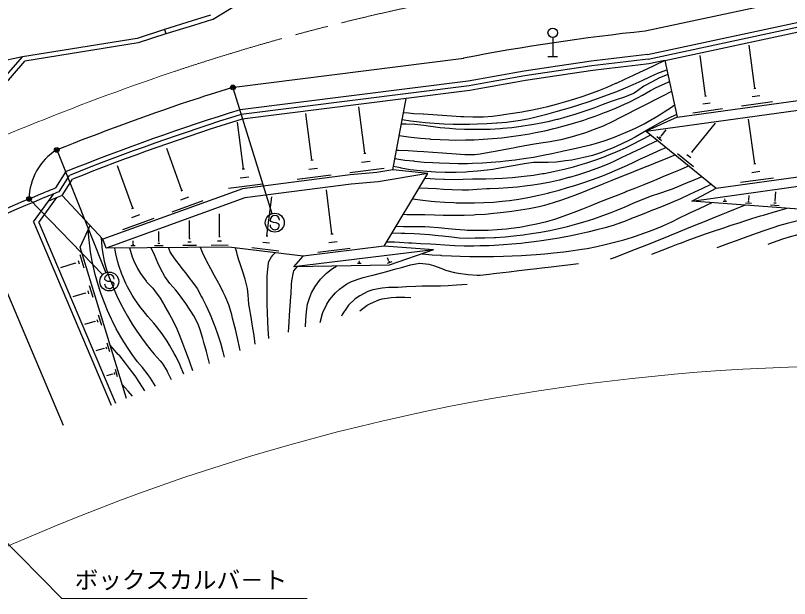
# Model space of a CAD drawing. Units: millimetres, scale not verified. Extents: x 0 to 700000, y -47500 to 447500.
# Drawn here: x 195589 to 277514, y 252223 to 313976 of the extents above; entities that cross this region are included whole.
import ezdxf
from ezdxf.enums import TextEntityAlignment as Align

# ---------------------------------------------------------------- set-up
doc = ezdxf.new("R2010")
doc.units = ezdxf.units.MM
doc.header["$LTSCALE"] = 1000
doc.header["$PDMODE"] = 32
doc.header["$PDSIZE"] = 500
doc.linetypes.add('CHAIN', pattern=[18.5, 12, -1.5, 3.5, -1.5])
doc.layers.add('作業ﾚｲﾔ1', color=7, linetype='Continuous', lineweight=25)
doc.styles.add('ＭＳ ゴシック', font='')
doc.styles.get('ＭＳ ゴシック').set_extended_font_data('MS Gothic')

msp = doc.modelspace()

# ---------------------------------------------------------------- linework, layer by layer
at = {"layer": '作業ﾚｲﾔ1'}
for p, q in [((216442, 313545), (222776, 317490)), ((281445, 316418), (262246, 312317)), ((216231, 314003), (214287, 313392)), ((262480, 309827), (281587, 313949)), ((214287, 313392), (211362, 312491)), ((216442, 313545), (214435, 312915)), ((262559, 309333), (281644, 313450)), ((211362, 312491), (208452, 311552)), ((211362, 312491), (211520, 312017)), ((214435, 312915), (211512, 312014)), ((264321, 309202), (281702, 312951)), ((208452, 311552), (196326, 309591)), ((211512, 312014), (208569, 311064)), ((252448, 311643), (252448, 309643)), ((208569, 311064), (196583, 309126)), ((273857, 306267), (273226, 310817)), ((268636, 305451), (268042, 309728)), ((196326, 309591), (192331, 308729)), ((193543, 306420), (196326, 309591)), ((193919, 306090), (196583, 309126)), ((218747, 306380), (243026, 309452)), ((251948, 309643), (252948, 309643)), ((264321, 309202), (262638, 308839)), ((264321, 309202), (265617, 303195)), ((243518, 307001), (219379, 303986)), ((243597, 306507), (219485, 303495)), ((218642, 306218), (222736, 292987)), ((243676, 306013), (236928, 305170)), ((265617, 303195), (285054, 305892)), ((273754, 306252), (273960, 306281)), ((236928, 305170), (219591, 303005)), ((235512, 297622), (236928, 305170)), ((262348, 301732), (285157, 304897)), ((268539, 305438), (268733, 305465)), ((272441, 304395), (275729, 304851)), ((273560, 305388), (274382, 305502)), ((232563, 299385), (231928, 304309)), ((267297, 303681), (270406, 304112)), ((268355, 304620), (269132, 304728)), ((226970, 298669), (226333, 303610)), ((265617, 303195), (262348, 301732)), ((219712, 297732), (219074, 302673)), ((267194, 299518), (269684, 302578)), ((273832, 298278), (273179, 302983)), ((262348, 301732), (269767, 295694)), ((263922, 301198), (264455, 301852)), ((263458, 301151), (263970, 300734)), ((263754, 301122), (263882, 301018)), ((263906, 301211), (263938, 301185)), ((213212, 295434), (211594, 299903)), ((199956, 299735), (205146, 286733)), ((232450, 299371), (232676, 299400)), ((265658, 299360), (267351, 297983)), ((266638, 299267), (267061, 298922)), ((267141, 299561), (267247, 299475)), ((226857, 298655), (227084, 298684)), ((232228, 298423), (233132, 298539)), ((273723, 298263), (273940, 298293)), ((199868, 295715), (200967, 297446)), ((208025, 293565), (206398, 298060)), ((219599, 297718), (219826, 297747)), ((226634, 297703), (227541, 297821)), ((230988, 297343), (234605, 297810)), ((235512, 297622), (233847, 297333)), ((239249, 297255), (235512, 297622)), ((269767, 295694), (285875, 297929)), ((273519, 297351), (274385, 297471)), ((200204, 295311), (201303, 297042)), ((200540, 294907), (201639, 296638)), ((219376, 296767), (220283, 296884)), ((231005, 297103), (219629, 295625)), ((225390, 296621), (229019, 297089)), ((233847, 297333), (231005, 297103)), ((239249, 297255), (233973, 296340)), ((234597, 289530), (239249, 297255)), ((267159, 294323), (285978, 296934)), ((272339, 296304), (275806, 296785)), ((218132, 295684), (221761, 296152)), ((231110, 296108), (219866, 294647)), ((233973, 296340), (231110, 296108)), ((197488, 292129), (199659, 295091)), ((219629, 295625), (204848, 290273)), ((213109, 295396), (213315, 295471)), ((229089, 290847), (228513, 295518)), ((267159, 294323), (269767, 295694)), ((275992, 294352), (276066, 295312)), ((197027, 294542), (204820, 286521)), ((198059, 292063), (199979, 294681)), ((204848, 290273), (200540, 294907)), ((219866, 294647), (205188, 289332)), ((212159, 293186), (215460, 294381)), ((213098, 294459), (213923, 294758)), ((222207, 290636), (222706, 294772)), ((283135, 293117), (267159, 294323)), ((270484, 294319), (270844, 294291)), ((270626, 294398), (270716, 294391)), ((270666, 294486), (270689, 294484)), ((270678, 294485), (270684, 294566)), ((272858, 294136), (273476, 294089)), ((273101, 294273), (273256, 294261)), ((273171, 294423), (273210, 294420)), ((273191, 294422), (273229, 294919)), ((275861, 294134), (276088, 294116)), ((275964, 294354), (276021, 294349)), ((207921, 293528), (208129, 293603)), ((275504, 293933), (276411, 293863)), ((206967, 291306), (210284, 292507)), ((207911, 292586), (208740, 292886)), ((217183, 290565), (217166, 292953)), ((197488, 292129), (205703, 272709)), ((198059, 292063), (206164, 272904)), ((202418, 289429), (203499, 291724)), ((214017, 290363), (214003, 292274)), ((222637, 292172), (222537, 292290)), ((222882, 292032), (222637, 292172)), ((223182, 292030), (222882, 292032)), ((223427, 291918), (223182, 292030)), ((223533, 291782), (223427, 291918)), ((210765, 290076), (210758, 291099)), ((228982, 290834), (229197, 290860)), ((205188, 289332), (204848, 290273)), ((208040, 289835), (208038, 290114)), ((210737, 290076), (210794, 290076)), ((213972, 290363), (214061, 290364)), ((216962, 290115), (217411, 290118)), ((217127, 290565), (217239, 290566)), ((222118, 290646), (222296, 290625)), ((228766, 289935), (229625, 290041)), ((192423, 289987), (200638, 270567)), ((207335, 273401), (202418, 289429)), ((218188, 289424), (205188, 289332)), ((207809, 289601), (208274, 289604)), ((207983, 289718), (208099, 289719)), ((208025, 289835), (208054, 289835)), ((210315, 289619), (211223, 289625)), ((210654, 289848), (210881, 289850)), ((213303, 289640), (214740, 289650)), ((213839, 290003), (214199, 290005)), ((216291, 289661), (218088, 289673)), ((226055, 288476), (218188, 289424)), ((220612, 289384), (223459, 289040)), ((221765, 289967), (222477, 289881)), ((234597, 289530), (226055, 288476)), ((227583, 288916), (231020, 289340)), ((239837, 289169), (234597, 289530)), ((202396, 288648), (202825, 287248)), ((239837, 289169), (225049, 287344)), ((225049, 287344), (226055, 288476)), ((239837, 289169), (235158, 287521)), ((201911, 287734), (200362, 287258)), ((201898, 287777), (201924, 287690)), ((202207, 288016), (202314, 287666)), ((232172, 287718), (231795, 287712)), ((232029, 287810), (231935, 287808)), ((231992, 287904), (231969, 287903)), ((231981, 287904), (231980, 287949)), ((235406, 287873), (234929, 287705)), ((235084, 288027), (234979, 288324)), ((235185, 287929), (235066, 287887)), ((235099, 288033), (235069, 288022)), ((235158, 287521), (225049, 287344)), ((205121, 285944), (205022, 286062)), ((205366, 285805), (205121, 285944)), ((203401, 285372), (203778, 284141)), ((205667, 285803), (205366, 285805)), ((205912, 285691), (205667, 285803)), ((206018, 285555), (205912, 285691)), ((202974, 284568), (201669, 284168)), ((202962, 284607), (202986, 284530)), ((203235, 284816), (203329, 284509)), ((204355, 282261), (204684, 281190)), ((203984, 281561), (202911, 281232)), ((203974, 281595), (203994, 281528)), ((204211, 281777), (204293, 281510)), ((204943, 278705), (204090, 278444)), ((204935, 278734), (204952, 278677)), ((205138, 278891), (205208, 278661)), ((205262, 279306), (205544, 278387)), ((206019, 276149), (206078, 275955)), ((206123, 276498), (206361, 275724)), ((205855, 275992), (205211, 275795)), ((205847, 276017), (205862, 275968))]:
    msp.add_line(p, q, dxfattribs=at)
at = {"layer": '作業ﾚｲﾔ1', "lineweight": 13}
for p, q in [((171214, 282030), (200479, 252223)), ((200479, 252223), (226479, 252223))]:
    msp.add_line(p, q, dxfattribs=at)
at = {"layer": '作業ﾚｲﾔ1'}
for points in [[(264321, 309202), (263225, 308685), (262412, 308302), (261633, 307936), (260962, 307622), (260059, 307190), (259158, 306778), (259113, 306758), (258167, 306356), (257304, 306010), (256623, 305755), (255646, 305406), (254769, 305118), (253793, 304822), (252809, 304543), (251903, 304314), (251308, 304174), (250327, 303956), (249369, 303774), (249216, 303746), (248224, 303579), (247261, 303442), (247087, 303419), (246093, 303289), (245116, 303207), (245008, 303202), (243998, 303193), (243043, 303231), (242731, 303245), (241734, 303304), (240761, 303375), (239762, 303441), (238771, 303506), (238731, 303509), (237750, 303573), (237171, 303612), (236642, 303647)], [(236511, 302945), (237388, 302823), (238364, 302706), (238957, 302649), (239952, 302569), (240914, 302512), (241902, 302474), (242632, 302464), (243626, 302465), (244501, 302487), (245503, 302532), (246487, 302600), (246569, 302606), (247545, 302691), (248043, 302751), (249032, 302894), (250009, 303077), (250977, 303300), (251826, 303527), (252815, 303794), (253712, 304051), (254327, 304236), (255308, 304542), (256191, 304833), (256892, 305075), (257852, 305419), (258731, 305750), (259225, 305941), (260149, 306309), (260955, 306648), (261903, 307080), (262731, 307483), (263645, 307883), (263871, 307971), (264534, 308214)], [(264638, 307733), (263678, 307321), (262965, 306963), (262111, 306475), (261971, 306388), (261181, 305826), (260986, 305717), (260054, 305320), (259167, 305031), (258635, 304847), (257698, 304500), (256792, 304171), (255851, 303832), (254904, 303515), (254900, 303514), (253939, 303224), (252990, 302970), (252891, 302945), (251931, 302715), (251227, 302569), (250238, 302385), (249275, 302235), (249120, 302213), (248118, 302084), (247164, 301997), (246872, 301976), (245845, 301914), (244917, 301886), (244149, 301882), (243125, 301901), (242194, 301948), (241536, 301991), (240540, 302080), (239554, 302204), (239519, 302209), (238816, 302312), (237868, 302411), (236934, 302455), (236423, 302475)], [(236193, 301254), (237176, 301120), (237463, 301085), (238458, 300973), (239445, 300895), (239502, 300891), (240527, 300831), (241456, 300796), (242152, 300786), (243214, 300793), (244147, 300822), (245085, 300871), (246071, 300935), (247067, 301024), (248057, 301149), (248065, 301150), (249080, 301295), (249999, 301452), (250639, 301571), (251632, 301771), (252559, 301990), (252897, 302075), (253910, 302344), (254797, 302603), (255736, 302901), (256096, 303018), (257053, 303348), (257943, 303690), (258259, 303814), (259204, 304199), (260060, 304580), (260557, 304811), (261436, 305250), (261961, 305527), (262818, 306013), (263412, 306341), (264269, 306744), (264803, 306967)], [(265030, 305917), (264081, 305432), (263305, 305035), (262402, 304574), (261556, 304141), (261217, 303968), (260336, 303514), (259637, 303161), (258743, 302708), (257851, 302290), (257775, 302257), (256844, 301882), (255919, 301559), (255805, 301522), (254867, 301225), (254272, 301064), (253295, 300822), (252343, 300623), (252179, 300593), (251205, 300442), (250514, 300338), (249517, 300165), (248577, 299991), (248269, 299934), (247264, 299739), (246348, 299560), (245728, 299451), (244766, 299270), (244197, 299219), (243150, 299224), (242229, 299283), (241258, 299361), (240777, 299394), (239752, 299459), (238824, 299523), (238099, 299568), (237163, 299622), (236175, 299673), (235899, 299687)], [(235736, 298815), (236802, 298668), (237708, 298564), (237807, 298554), (238830, 298453), (239757, 298387), (240482, 298354), (241534, 298319), (242460, 298306), (243429, 298315), (243973, 298329), (245024, 298369), (245948, 298427), (246914, 298512), (247454, 298566), (248485, 298682), (249400, 298810), (250420, 298978), (251447, 299170), (252351, 299361), (253324, 299580), (253592, 299639), (254620, 299858), (255525, 300050), (256466, 300282), (256974, 300425), (257999, 300744), (258892, 301060), (259746, 301402), (260655, 301800), (261219, 302056), (262120, 302500), (262969, 302977), (263109, 303058), (263947, 303563), (264257, 303762), (265029, 304281), (265336, 304497)], [(265553, 303494), (264591, 303019), (263776, 302594), (263723, 302566), (262808, 302050), (262018, 301568), (261191, 301084), (260643, 300796), (259704, 300336), (258861, 299957), (257942, 299590), (257629, 299473), (256669, 299159), (255744, 298927), (255422, 298853), (254457, 298657), (253810, 298566), (252822, 298455), (251952, 298401), (250974, 298408), (250418, 298389), (249414, 298257), (248489, 298078), (248043, 297999), (247035, 297823), (246115, 297667), (245501, 297582), (244497, 297470), (243541, 297400), (243254, 297384), (242248, 297341), (241279, 297339), (241083, 297344), (240056, 297379), (239129, 297440), (238375, 297511), (237380, 297636), (236411, 297815), (236331, 297832), (235582, 297993)], [(263581, 300729), (262512, 300225), (261728, 299854), (260890, 299458), (260689, 299363), (259773, 298917), (258925, 298512), (258463, 298310), (257520, 297922), (256641, 297591), (256137, 297414), (255183, 297100), (254241, 296828), (254130, 296798), (253157, 296545), (252207, 296335), (252042, 296301), (251045, 296112), (250107, 295967), (249731, 295916), (248738, 295801), (247743, 295718), (247734, 295717), (246726, 295657), (245767, 295616), (245493, 295603), (244470, 295540), (243541, 295488), (242851, 295476), (241824, 295503), (240897, 295558), (240151, 295598), (239230, 295637), (238298, 295677)], [(238942, 296746), (240010, 296670), (240931, 296631), (240991, 296629), (242039, 296613), (242963, 296632), (243944, 296663), (244355, 296673), (245386, 296691), (246312, 296714), (247152, 296754), (248161, 296819), (249113, 296906), (249428, 296942), (250425, 297069), (251387, 297224), (251541, 297252), (252531, 297439), (253475, 297652), (253679, 297702), (254666, 297952), (255569, 298214), (256045, 298367), (257011, 298693), (257892, 299017), (258391, 299209), (259355, 299601), (260155, 299959), (260927, 300337), (261804, 300788), (262846, 301327)], [(237614, 294540), (238713, 294397), (239577, 294305), (240009, 294268), (241015, 294193), (241978, 294150), (242218, 294144), (243254, 294125), (244178, 294133), (245166, 294167), (246193, 294219), (247118, 294294), (247872, 294379), (248869, 294519), (249823, 294693), (250011, 294730), (250997, 294941), (251936, 295172), (252146, 295225), (253141, 295490), (254032, 295748), (254792, 295980), (255743, 296285), (256675, 296615), (257635, 296970), (258504, 297312), (259076, 297550), (260039, 297972), (260878, 298363), (261756, 298776), (262236, 298997), (263100, 299390), (263942, 299771), (264467, 300007)], [(265438, 299218), (264345, 298761), (263538, 298426), (262694, 298081), (262403, 297964), (261441, 297578), (260582, 297238), (259656, 296871), (258714, 296497), (257830, 296145), (257493, 296012), (256522, 295617), (255667, 295265), (254752, 294910), (254368, 294769), (253377, 294415), (252498, 294122), (251570, 293860), (251005, 293722), (249969, 293505), (249050, 293353), (248114, 293228), (247239, 293118), (246203, 292996), (245284, 292912), (244276, 292846), (244095, 292836), (243088, 292794), (242121, 292784), (241905, 292784), (240867, 292796), (239944, 292820), (238909, 292845), (237968, 292862), (237006, 292878), (236617, 292884)], [(266886, 298039), (265754, 297556), (264899, 297194), (264121, 296870), (263219, 296500), (263045, 296429), (262078, 296040), (261220, 295700), (260275, 295326), (260144, 295274), (259182, 294891), (258323, 294549), (257420, 294189), (256468, 293804), (255605, 293457), (254963, 293210), (254010, 292848), (253125, 292536), (252629, 292381), (251640, 292098), (250739, 291877), (249988, 291718), (248987, 291534), (248055, 291404), (247570, 291349), (246566, 291255), (245603, 291209), (245363, 291201), (244354, 291188), (243391, 291219), (243151, 291232), (242165, 291311), (241379, 291385), (240363, 291476), (239427, 291550), (238905, 291575), (237896, 291592), (236936, 291591), (236658, 291595), (235851, 291612)], [(235447, 290942), (236444, 290935), (236798, 290927), (237781, 290893), (238385, 290857), (239399, 290778), (240339, 290687), (240788, 290641), (241770, 290517), (242556, 290439), (243543, 290406), (244260, 290409), (245266, 290423), (246239, 290464), (246406, 290472), (247401, 290538), (248326, 290627), (249315, 290741), (250211, 290869), (251196, 291030), (252130, 291209), (253105, 291414), (254010, 291636), (255010, 291903), (255897, 292164), (256795, 292447), (257763, 292776), (258638, 293107), (259176, 293319), (260131, 293722), (260973, 294100), (261929, 294496), (261934, 294498), (262918, 294857), (263794, 295150), (264719, 295472), (265119, 295621), (266047, 295993), (266967, 296377), (266986, 296385), (267838, 296733), (268272, 296911)], [(269259, 296108), (268238, 295613), (267465, 295245), (266872, 294970), (265965, 294552), (265069, 294160), (264134, 293782), (263234, 293432), (263027, 293351), (262091, 292977), (261192, 292622), (260982, 292540), (260048, 292167), (259138, 291829), (258967, 291773), (258013, 291490), (257133, 291266), (256164, 291024), (255212, 290808), (254229, 290601), (253266, 290419), (253149, 290398), (252177, 290231), (251500, 290129), (250493, 289992), (249555, 289880), (249113, 289832), (248123, 289740), (247239, 289674), (246259, 289616), (245709, 289594), (244725, 289563), (244091, 289555), (243089, 289560), (242100, 289590), (242042, 289592), (241021, 289642), (240088, 289704), (239503, 289741), (238492, 289800), (237540, 289856), (237201, 289876), (236223, 289940), (235695, 289959), (234855, 289958)], [(238618, 288740), (239689, 288639), (240600, 288572), (240687, 288566), (241723, 288508), (242646, 288477), (243680, 288454), (243706, 288454), (244726, 288439), (245664, 288444), (246200, 288454), (247251, 288478), (248176, 288512), (249149, 288562), (249640, 288592), (250702, 288663), (251634, 288737), (252566, 288825), (253611, 288940), (254624, 289067), (255550, 289211), (256099, 289306), (257117, 289502), (258017, 289707), (258993, 289951), (259972, 290217), (260879, 290501), (261230, 290618), (262213, 290956), (263078, 291281), (264027, 291672), (264090, 291698), (265043, 292127), (265872, 292532), (266763, 292969), (267048, 293103), (267910, 293507), (268739, 293892), (269319, 294160)], [(272837, 293895), (271774, 293464), (270983, 293143), (270291, 292862), (269331, 292473), (268474, 292126), (267578, 291763), (266612, 291371), (265756, 291024), (264818, 290644), (264664, 290582), (263696, 290187), (262840, 289838), (261916, 289466), (261649, 289359), (260730, 288996), (259940, 288688), (258962, 288312), (258547, 288152)], [(262945, 288702), (264042, 289135), (264855, 289451), (265715, 289776), (265974, 289873), (266966, 290241), (267840, 290557), (268738, 290873), (269464, 291125), (270454, 291464), (271331, 291755), (272276, 292060), (272576, 292157), (273541, 292461), (274456, 292741), (274749, 292830), (275667, 293103), (276529, 293352), (277262, 293561)], [(283211, 293090), (282071, 292937), (281218, 292809), (280321, 292645), (279335, 292445), (278384, 292226), (278242, 292191), (277254, 291938), (276351, 291679), (275862, 291530), (274899, 291217), (273999, 290898), (273692, 290789), (272721, 290440), (271853, 290117), (271064, 289825), (270197, 289507), (269804, 289363)], [(286533, 291900), (285432, 291872), (284560, 291823), (284174, 291791), (283176, 291694), (282196, 291562), (282135, 291553), (281147, 291390), (280173, 291193), (280137, 291185), (279143, 290956), (278237, 290712), (277710, 290560), (276774, 290268), (276278, 290098), (275378, 289778), (275210, 289716)], [(210405, 274702), (209888, 275559), (209642, 275917), (209023, 276683), (208514, 277293), (207928, 278083), (207586, 278586), (207054, 279414), (206733, 279948), (206259, 280795), (205812, 281670), (205740, 281821), (205328, 282725), (205001, 283524), (204658, 284444), (204477, 284989), (204191, 285931), (204028, 286543), (203801, 287496), (203708, 287968), (203539, 288939), (203446, 289583), (203342, 290512), (203283, 291267)], [(204674, 290460), (204728, 289452), (204791, 288934), (204963, 287959), (205177, 287171), (205500, 286225), (205879, 285308), (205894, 285272), (206294, 284361), (206686, 283552), (207141, 282679), (207449, 282133), (207956, 281284), (208365, 280651), (208922, 279838), (209310, 279311), (209911, 278535), (210253, 278121), (210906, 277397), (211105, 277151), (211632, 276320), (211690, 276210), (212067, 275406)], [(213412, 275977), (213031, 276896), (213018, 276924), (212596, 277808), (212393, 278191), (211905, 279042), (211633, 279481), (211105, 280261), (210518, 281044), (210244, 281381), (209594, 282110), (209343, 282399), (208748, 283143), (208188, 283947), (207930, 284365), (207456, 285221), (207277, 285587), (206884, 286495), (206857, 286567), (206538, 287491), (206435, 287834), (206212, 288734), (206097, 289339)], [(207656, 289350), (207948, 288402), (208077, 288075), (208501, 287189), (208829, 286634), (209405, 285831), (209449, 285778), (210123, 285081), (210317, 284852), (210886, 284032), (211389, 283177), (211409, 283145), (211906, 282292), (212239, 281661), (212659, 280772), (212903, 280198), (213275, 279275), (213594, 278437), (213932, 277517), (214006, 277309), (214333, 276367)], [(216124, 277126), (215874, 278087), (215796, 278378), (215540, 279323), (215416, 279748), (215144, 280691), (214926, 281275), (214474, 282149), (214090, 282767), (213549, 283584), (213421, 283764), (212827, 284542), (212546, 284882), (211923, 285578), (211398, 286332), (210939, 287166), (210665, 287783), (210295, 288612), (209960, 289366)], [(211793, 289379), (211967, 288868), (212408, 288191), (213018, 287415), (213083, 287334), (213689, 286563), (213833, 286381), (214446, 285602), (214807, 285042), (215283, 284182), (215370, 284014), (215739, 283278), (216147, 282388), (216257, 282133), (216624, 281221), (216681, 281070), (217002, 280162), (217273, 279300), (217531, 278366), (217673, 277783)], [(219363, 278499), (219161, 279472), (219092, 279782), (218872, 280736), (218811, 280984), (218570, 281932), (218480, 282267), (218221, 283216), (218180, 283336), (217789, 284231), (217580, 284656), (217132, 285540), (217099, 285604), (216633, 286476), (216281, 287126), (215810, 288001), (215788, 288044), (215400, 288882), (215182, 289403)], [(220962, 279177), (220839, 280089), (220691, 281077), (220531, 282036), (220342, 282995), (220274, 283411), (220205, 284388), (220138, 285056), (219910, 286062), (219619, 286932), (219297, 287881), (219239, 288072), (219099, 288552), (219004, 288882), (218931, 289133), (218870, 289342)], [(222419, 279757), (222344, 280796), (222304, 281514), (222260, 282506), (222237, 283359), (222224, 284359), (222226, 285357), (222226, 285369), (222237, 286347), (222257, 286774), (222358, 287747), (222398, 287902), (222699, 288422), (222865, 288625), (223073, 288835)], [(227830, 281473), (228082, 282427), (228121, 282532), (228535, 283417), (228823, 283855), (229446, 284608), (229869, 284986), (230668, 285549), (231165, 285805), (232082, 286128), (232400, 286217), (233359, 286465), (233425, 286482), (234373, 286733), (234895, 286873), (235846, 287130), (236461, 287289), (237407, 287577), (238368, 287742), (238372, 287743), (239336, 287638), (239821, 287512), (240720, 287161), (241114, 287016), (242057, 286757), (242491, 286672), (243491, 286532), (244445, 286485), (244757, 286483), (245724, 286580), (246181, 286645), (247160, 286760), (247830, 286840), (248875, 286963), (249794, 287072), (250757, 287185), (251292, 287249), (252293, 287367), (253131, 287466), (254051, 287574), (255196, 287710)], [(224490, 280434), (224550, 281478), (224597, 282211), (224670, 283221), (224743, 284173), (224766, 284494), (224815, 285471), (224849, 285856), (224998, 286798), (225065, 286927), (225388, 287350)], [(226291, 281002), (226315, 281747), (226376, 282629), (226512, 283401), (226701, 284034), (226933, 284597), (227294, 285260), (227887, 286060), (227894, 286068), (228506, 286678), (229147, 287167), (229566, 287423)], [(243394, 285490), (242255, 285399), (241397, 285343), (240589, 285309), (239565, 285290), (238633, 285289), (237970, 285275), (236974, 285229), (236049, 285176), (235066, 285154), (234387, 285093), (233425, 284910), (232890, 284732), (232019, 284292), (231558, 283955), (230853, 283281), (230704, 283096), (230182, 282289), (230104, 282144)], [(232036, 282691), (232823, 283292), (233150, 283479), (234045, 283867), (234384, 283959), (235349, 284102), (235887, 284129), (236814, 284139), (237431, 284108)], [(209294, 274231), (208723, 275116), (208253, 275797), (207670, 276594), (207238, 277151), (206618, 277910), (206468, 278086), (205853, 278783), (205599, 279061)], [(207966, 273668), (207511, 274177), (206881, 274880)]]:
    msp.add_lwpolyline(points, dxfattribs=at)
at = {"layer": '作業ﾚｲﾔ1', "linetype": 'CHAIN', "lineweight": 13}
for points in [[(203383, 304818), (204319, 305170), (205256, 305519), (206195, 305864), (207135, 306205), (208076, 306543), (209018, 306877), (209962, 307208), (210908, 307534), (211854, 307857), (212481, 308068)], [(184898, 297189), (185813, 297592), (186729, 297993), (187646, 298393), (188564, 298790), (189482, 299186), (190401, 299579), (191322, 299970), (192243, 300359), (193165, 300745), (194089, 301129), (195013, 301511), (195939, 301890), (196865, 302266), (197793, 302640), (198721, 303010), (199651, 303378), (200582, 303743), (201515, 304104), (202448, 304463), (203383, 304818)]]:
    msp.add_lwpolyline(points, dxfattribs=at)
at = {"layer": '作業ﾚｲﾔ1'}
for centre, radius in [((252448, 312143), 500), ((218598, 306361), 150), ((218598, 306361), 120), ((218598, 306361), 90), ((218598, 306361), 60), ((218598, 306361), 30), ((199956, 299735), 150), ((199956, 299735), 120), ((199956, 299735), 90), ((199956, 299735), 60), ((199956, 299735), 30), ((197027, 294542), 150), ((197027, 294542), 120), ((197027, 294542), 90), ((197027, 294542), 60), ((197027, 294542), 30), ((223032, 292031), 1000), ((205517, 285804), 1000)]:
    msp.add_circle(centre, radius, dxfattribs=at)
at = {"layer": '作業ﾚｲﾔ1', "linetype": 'CHAIN', "lineweight": 13}
for start, end in [(100.96684, 105.94894), (105.94894, 108.5246)]:
    msp.add_arc((285554, 89984), 230000, start, end, dxfattribs=at)
at = {"layer": '作業ﾚｲﾔ1'}
for centre, radius, start, end in [((285554, 89984), 223551, 95.98461, 100.96684), ((285554, 89984), 221051, 95.99163, 100.96238), ((285554, 89984), 220551, 95.98462, 100.96684), ((285554, 89984), 220051, 95.97758, 100.9711), ((311703, 6473), 314008, 107.27517, 108.14591), ((306832, 30565), 289612, 108.71456, 111.65575), ((291903, 70609), 244386, 107.26305, 111.84507), ((291903, 70609), 243886, 107.27347, 111.80721), ((291903, 70609), 243386, 107.28392, 111.76924), ((203216, 294474), 6189, 121.78171, 179.37411), ((469211, -350217), 699855, 112.77966, 115.32379), ((306832, 30565), 285912, 111.96964, 112.32289), ((306832, 30565), 285412, 111.93741, 112.32209), ((469211, -350217), 699355, 112.77966, 115.33093), ((306832, 30565), 284912, 111.9051, 112.21843), ((223037, 292286), 500, 359.55488, 179.55488), ((223033, 291786), 500, 179.55488, 359.55488), ((205522, 286059), 500, 359.55488, 179.55488), ((205518, 285559), 500, 179.55488, 359.55488)]:
    msp.add_arc(centre, radius, start, end, dxfattribs=at)
at = {"layer": '作業ﾚｲﾔ1', "lineweight": 13}
msp.add_arc((285161, 53498), 223365, 75.1829, 114.99346, dxfattribs=at)
at = {"layer": '作業ﾚｲﾔ1'}
for p in [(218598, 306361), (199956, 299735), (199956, 299735), (197027, 294542), (197027, 294542)]:
    msp.add_point(p, dxfattribs=at)

# ---------------------------------------------------------------- texts
at = {"layer": '作業ﾚｲﾔ1', "style": 'ＭＳ ゴシック'}
msp.add_text('ボックスカルバ－ト', height=1833, dxfattribs=at).set_placement((201854, 252723), align=Align.BOTTOM_LEFT)

doc.saveas('drawing.dxf')
